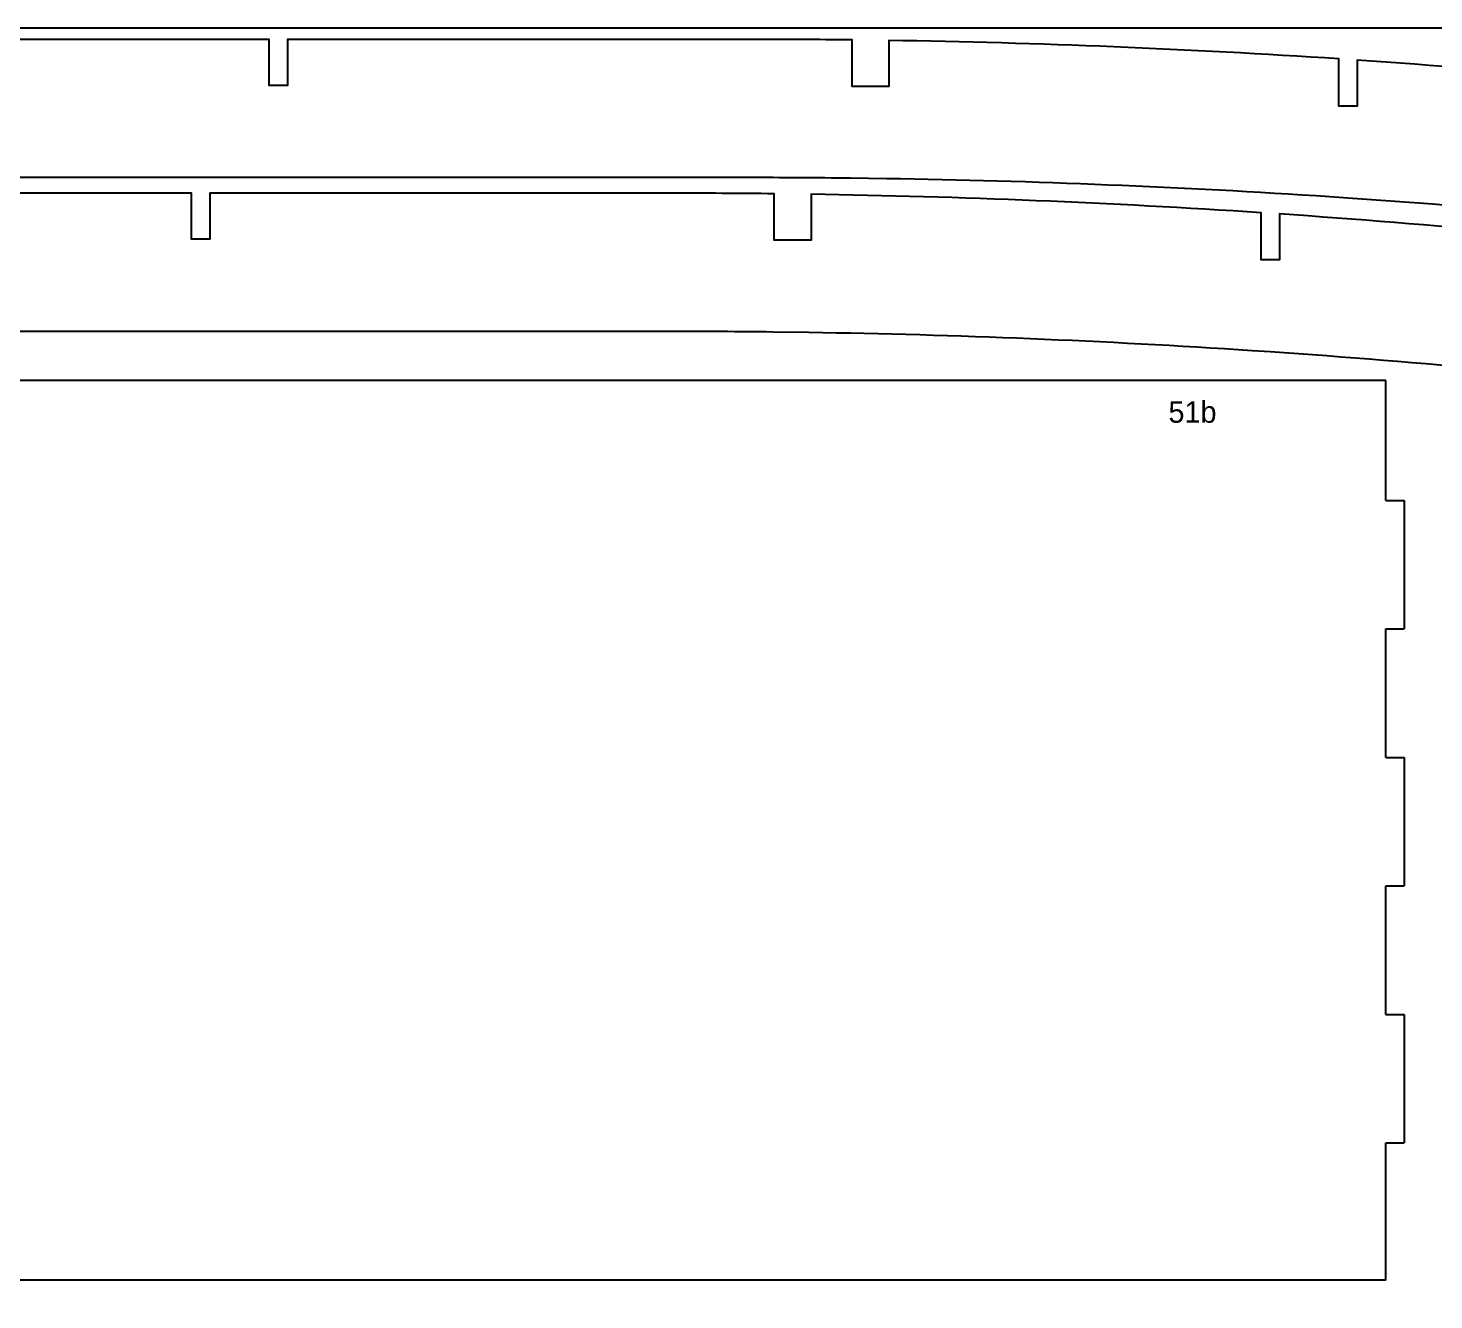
# Model space of a CAD drawing. Header units: inches. Extents: x -955 to -701, y -2062 to -1714.
# Drawn here: x -869.02 to -838.43, y -1989.19 to -1961.53 of the extents above; entities that cross this region are included whole.
import ezdxf

# ---------------------------------------------------------------- set-up
doc = ezdxf.new("R2010")
doc.units = ezdxf.units.IN
doc.header["$LTSCALE"] = 0.1
doc.header["$MEASUREMENT"] = 0
doc.layers.add('pic', color=1, linetype='Continuous')

msp = doc.modelspace()

# ---------------------------------------------------------------- linework, layer by layer
at = {"color": 7, "linetype": 'Continuous', "lineweight": 25}
for p, q in [((-839.48197, -1969.19306), (-895.88197, -1969.19306)), ((-839.48197, -1971.79953), (-839.48197, -1969.19306)), ((-839.48197, -1971.79953), (-839.08197, -1971.79953)), ((-839.08197, -1971.79953), (-839.08197, -1974.59431)), ((-839.48197, -1977.3891), (-839.48197, -1974.59431)), ((-839.48197, -1974.59431), (-839.08197, -1974.59431)), ((-839.48197, -1977.3891), (-839.08197, -1977.3891)), ((-839.08197, -1977.3891), (-839.08197, -1980.18388)), ((-839.48197, -1982.97867), (-839.48197, -1980.18388)), ((-839.48197, -1980.18388), (-839.08197, -1980.18388)), ((-839.48197, -1982.97867), (-839.08197, -1982.97867)), ((-839.08197, -1982.97867), (-839.08197, -1985.77345)), ((-839.48197, -1988.75655), (-839.48197, -1985.77345)), ((-839.48197, -1985.77345), (-839.08197, -1985.77345)), ((-839.48197, -1988.75655), (-895.88197, -1988.75655))]:
    msp.add_line(p, q, dxfattribs=at)
for points in [[(-830.10262, -1963.16402, 0.01288321), (-840.10262, -1962.22251), (-840.10262, -1963.22251), (-840.50262, -1963.22251), (-840.50262, -1962.19563, 0.01257078), (-850.29514, -1961.79477), (-850.29514, -1962.79477), (-851.09514, -1962.79477), (-851.09514, -1961.78379, 0.00291711), (-853.36975, -1961.77052), (-863.37569, -1961.77052), (-863.37569, -1962.77052), (-863.77569, -1962.77052), (-863.77569, -1961.77052), (-877.77569, -1961.77052)], [(-877.77569, -1964.77052), (-863.77569, -1964.77052), (-863.37569, -1964.77052), (-853.36975, -1964.77052, -0.00291711), (-851.13014, -1964.78359), (-850.34246, -1964.7944, -0.01257078), (-840.70064, -1965.18909), (-840.30679, -1965.21555, -0.01288321), (-830.46069, -1966.14257)], [(-831.79352, -1966.50983, 0.01288321), (-841.79352, -1965.56831), (-841.79352, -1966.56831), (-842.19352, -1966.56831), (-842.19352, -1965.54144, 0.01257078), (-851.98604, -1965.14058), (-851.98604, -1966.14058), (-852.78604, -1966.14058), (-852.78604, -1965.1296, 0.00291711), (-855.06065, -1965.11633), (-865.06659, -1965.11633), (-865.06659, -1966.11633), (-865.46659, -1966.11633), (-865.46659, -1965.11633), (-879.46659, -1965.11633)], [(-879.46659, -1968.11633), (-865.46659, -1968.11633), (-865.06659, -1968.11633), (-855.06065, -1968.11633, -0.00291711), (-852.82104, -1968.1294), (-852.03336, -1968.1402, -0.01257078), (-842.39154, -1968.5349), (-841.99769, -1968.56136, -0.01288321), (-832.15159, -1969.48838)]]:
    msp.add_lwpolyline(points, format="xyb", dxfattribs=at)
at = {"layer": 'pic', "color": 1}
msp.add_lwpolyline([(-905.6606, -2004.52627), (-792.1606, -2004.52627), (-792.1606, -1961.52627), (-905.6606, -1961.52627)], close=True, dxfattribs=at)

# ---------------------------------------------------------------- texts
at = {"layer": 'pic', "lineweight": 100}
msp.add_text('51b', height=0.468379, dxfattribs=at).set_placement((-844.20926, -1970.10969))

doc.saveas('drawing.dxf')
